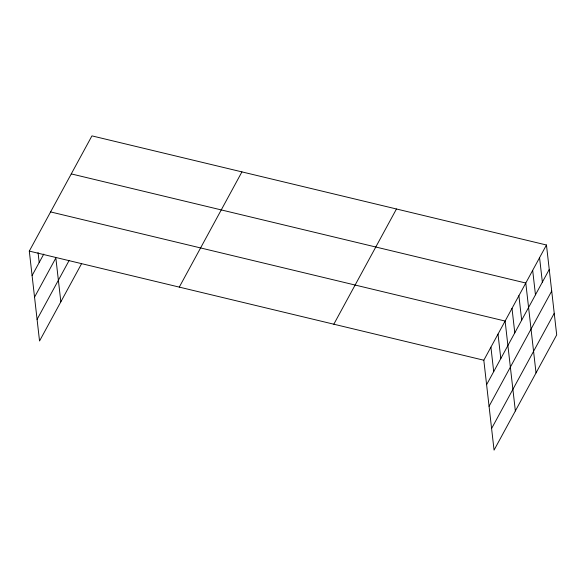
<?xml version="1.0" encoding="UTF-8"?>
<svg xmlns="http://www.w3.org/2000/svg" width="586" height="586" viewBox="0 0 586 586"><rect width="100%" height="100%" fill="white"/><g stroke="black" fill="none" stroke-linecap="round" stroke-linejoin="round"><path stroke-width="0.88" d="M81.513 263.803L39.54 341.001L29.3 251.101L91.943 135.879L546.46 244.999L556.7 334.899L494.057 450.121L483.816 360.222L546.46 244.999M32.091 275.574L43.782 254.068M34.545 297.161L55.846 257.986L60.841 301.819M37.079 319.407L69.148 260.426M179.287 287.111L241.93 171.888M333.822 324.212L396.466 208.99M486.6 384.694L549.243 269.472M489.061 406.288L551.704 291.066M491.595 428.527L554.239 313.305M71.272 173.903L525.788 283.023L536.029 372.923M50.601 211.927L505.11 321.047L515.358 410.947M29.3 251.101L483.816 360.222M539.567 257.679L542.358 282.152M532.674 270.351L535.465 294.824M518.896 295.703L521.679 320.168M512.003 308.375L514.794 332.848M498.012 334.108L500.803 358.581M490.914 347.168L493.705 371.634M38.053 252.544L39.189 262.513"/></g></svg>
